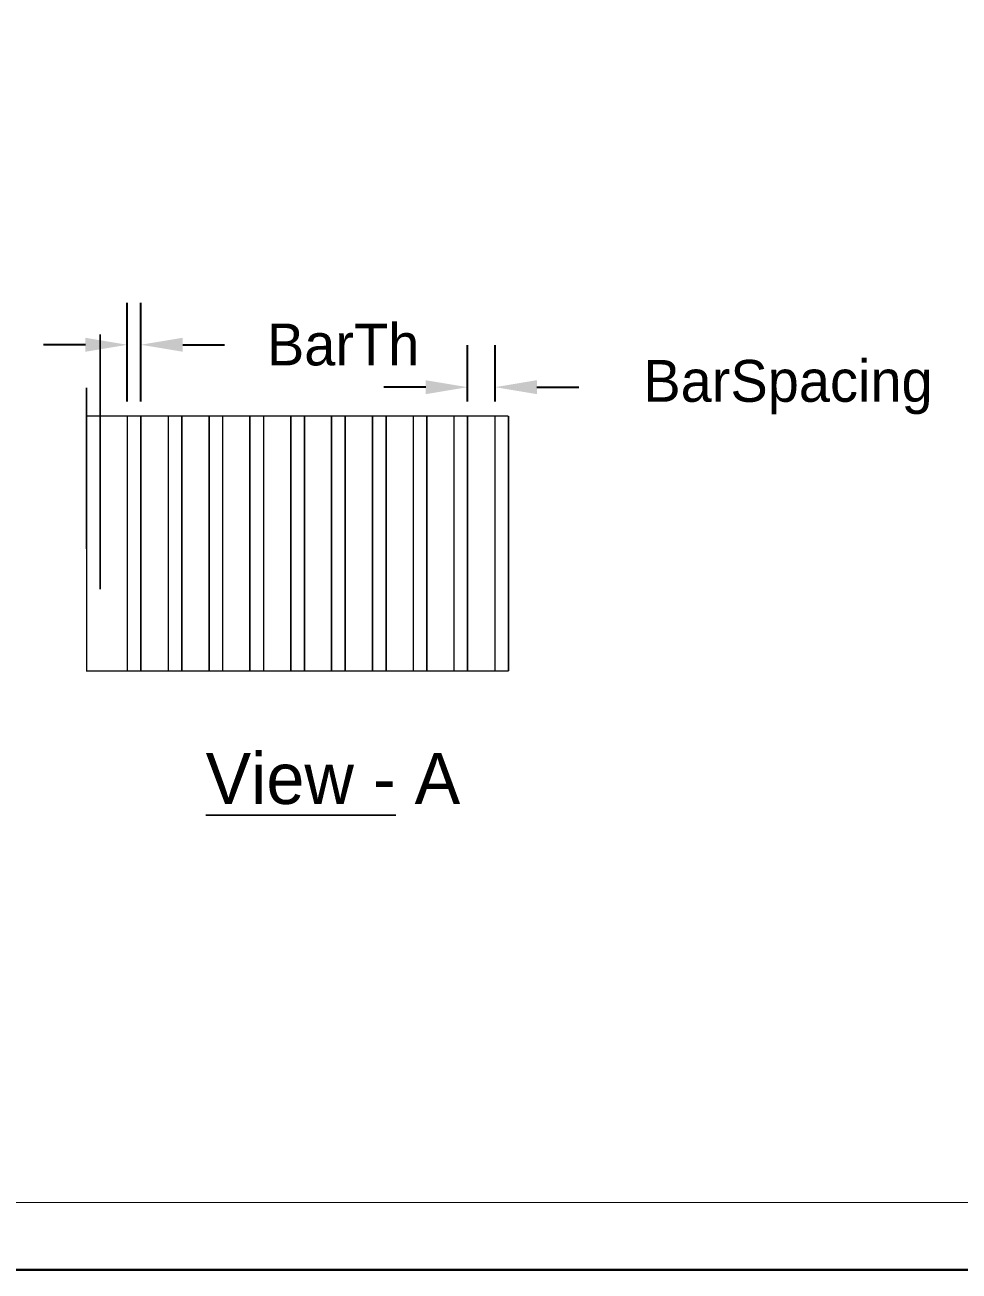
# Model space of a CAD drawing. Extents: x -4.2 to 11.2, y -10.2 to 0.5.
# Drawn here: x 3.27 to 7.29, y -10.24 to -4.88 of the extents above; entities that cross this region are included whole.
import ezdxf

# ---------------------------------------------------------------- set-up
doc = ezdxf.new("R2010")
doc.units = 0
doc.header["$MEASUREMENT"] = 0
doc.dimstyles.get("Standard").update_dxf_attribs({"dimtxt": 0.18, "dimasz": 0.18, "dimexe": 0.18, "dimexo": 0.0625, "dimgap": 0.09, "dimtad": 0, "dimtih": 1, "dimtoh": 1, "dimdec": 4, "dimzin": 0, "dimdsep": 46, "dimtxsty": 'Standard', "dimcen": 0.09, "dimadec": 0, "dimazin": 0, "dimtfac": 1, "dimtdec": 4, "dimtofl": 0, "dimtmove": 0, "dimatfit": 3, "dimfxl": 1, "dimtolj": 1, "dimtzin": 0, "dimarcsym": 0})

# ---------------------------------------------------------------- blocks, each defined once
blk = doc.blocks.new('*D3')
at = {"color": 0, "linetype": 'Continuous', "lineweight": -2}
for p, q in [((5.1778, -6.4981), (5.1778, -6.2566)), ((5.2961, -6.4981), (5.2961, -6.2566)), ((4.9978, -6.4366), (4.8178, -6.4366)), ((5.4761, -6.4366), (5.6561, -6.4366))]:
    blk.add_line(p, q, dxfattribs=at)
at = {"color": 0, "linetype": 'Continuous'}
for points in [[(4.9978, -6.4066), (4.9978, -6.4666), (5.1778, -6.4366)], [(5.4761, -6.4066), (5.4761, -6.4666), (5.2961, -6.4366)]]:
    blk.add_solid(points, dxfattribs=at)
at = {"layer": 'Defpoints', "color": 0, "linetype": 'Continuous'}
for p in [(5.2961, -6.4366), (5.1778, -6.5606), (5.2961, -6.5606)]:
    blk.add_point(p, dxfattribs=at)
at = {"color": 0, "linetype": 'Continuous', "insert": (6.5561, -6.4366), "char_height": 0.18, "attachment_point": 5}
blk.add_mtext('\\A1;BarSpacing', dxfattribs=at)
blk = doc.blocks.new('*D4')
at = {"color": 0, "linetype": 'Continuous', "lineweight": -2}
for p, q in [((3.7145, -6.4981), (3.7145, -6.0742)), ((3.7728, -6.4981), (3.7728, -6.0742)), ((3.5345, -6.2542), (3.3545, -6.2542)), ((3.9528, -6.2542), (4.1328, -6.2542))]:
    blk.add_line(p, q, dxfattribs=at)
at = {"color": 0, "linetype": 'Continuous'}
for points in [[(3.5345, -6.2242), (3.5345, -6.2842), (3.7145, -6.2542)], [(3.9528, -6.2242), (3.9528, -6.2842), (3.7728, -6.2542)]]:
    blk.add_solid(points, dxfattribs=at)
at = {"layer": 'Defpoints', "color": 0, "linetype": 'Continuous'}
for p in [(3.7728, -6.2542), (3.7145, -6.5606), (3.7728, -6.5606)]:
    blk.add_point(p, dxfattribs=at)
at = {"color": 0, "linetype": 'Continuous', "insert": (4.6428, -6.2542), "char_height": 0.18, "attachment_point": 5}
blk.add_mtext('\\A1;BarTh', dxfattribs=at)

msp = doc.modelspace()

# ---------------------------------------------------------------- linework, layer by layer
at = {"color": 0}
for points, const_width in [([(11.2078, 0.47445), (-4.19215, 0.47445), (-4.19215, -10.23227), (11.2078, -10.23227), (11.2078, 0.47445)], 0.01), ([(8.70612, 0.18445), (-3.90215, 0.18445), (-3.90215, -9.94223), (8.70612, -9.94223), (8.70612, 0.18445)], 0.005)]:
    msp.add_lwpolyline(points, close=True, dxfattribs=dict(at, const_width=const_width))
for points, const_width in [([(3.59783, -7.30601), (3.59783, -6.20939)], 0.00667), ([(3.53946, -6.43937), (3.53946, -7.13273)], 0.00667), ([(5.35282, -6.56057), (3.53946, -6.56057), (3.53946, -7.65719), (5.35444, -7.65719)], 0.005), ([(3.71447, -6.56057), (3.71447, -7.65719)], 0.00667), ([(3.77281, -7.65719), (3.77281, -6.56057)], 0.00667), ([(3.89112, -6.56219), (3.89112, -7.65719)], 0.00667), ([(3.94944, -7.65719), (3.94944, -6.56219)], 0.00667), ([(4.06615, -6.56219), (4.06615, -7.65719)], 0.00667), ([(4.12447, -7.65719), (4.12447, -6.56219)], 0.00667), ([(4.24111, -6.56219), (4.24111, -7.65719)], 0.00667), ([(4.30113, -7.65719), (4.30113, -6.56219)], 0.00667), ([(4.41782, -6.56389), (4.41782, -7.65557)], 0.00667), ([(4.47614, -7.65719), (4.47614, -6.56219)], 0.00667), ([(4.59279, -6.56219), (4.59279, -7.65719)], 0.00667), ([(4.65117, -7.65719), (4.65117, -6.56219)], 0.00667), ([(4.76949, -6.56057), (4.76949, -7.65719)], 0.00667), ([(4.82781, -7.65719), (4.82781, -6.56057)], 0.00667), ([(4.94446, -6.56057), (4.94446, -7.65719)], 0.00667), ([(5.00278, -7.65719), (5.00278, -6.56219)], 0.00667), ([(5.11947, -6.56057), (5.11947, -7.65719)], 0.00667), ([(5.17781, -7.65719), (5.17781, -6.56057)], 0.00667), ([(5.29613, -6.56057), (5.29613, -7.65719)], 0.00667), ([(5.35444, -7.65719), (5.35444, -6.56057)], 0.00667), ([(4.05113, -8.2772), (4.86947, -8.2772)], 0.00667)]:
    msp.add_lwpolyline(points, dxfattribs=dict(at, const_width=const_width))

# ---------------------------------------------------------------- texts
msp.add_text('View - A', height=0.22, dxfattribs=at).set_placement((4.05114, -8.22889))

# ---------------------------------------------------------------- dimensions: what is measured, and where the dimension line sits
at = {"linetype": 'Continuous'}
for base, p1, p2, text, picture, middle in [((3.77281, -6.25425), (3.71447, -6.56057), (3.77281, -6.56057), 'BarTh', '*D4', (4.64281, -6.25425)), ((5.29613, -6.43662), (5.17781, -6.56057), (5.29613, -6.56057), 'BarSpacing', '*D3', (6.55613, -6.43662))]:
    dim = msp.add_linear_dim(base=base, p1=p1, p2=p2, text=text, dimstyle='Standard', dxfattribs=at)
    dim.commit()
    dim.dimension.update_dxf_attribs({"geometry": picture, "text_midpoint": middle})

doc.saveas('drawing.dxf')
